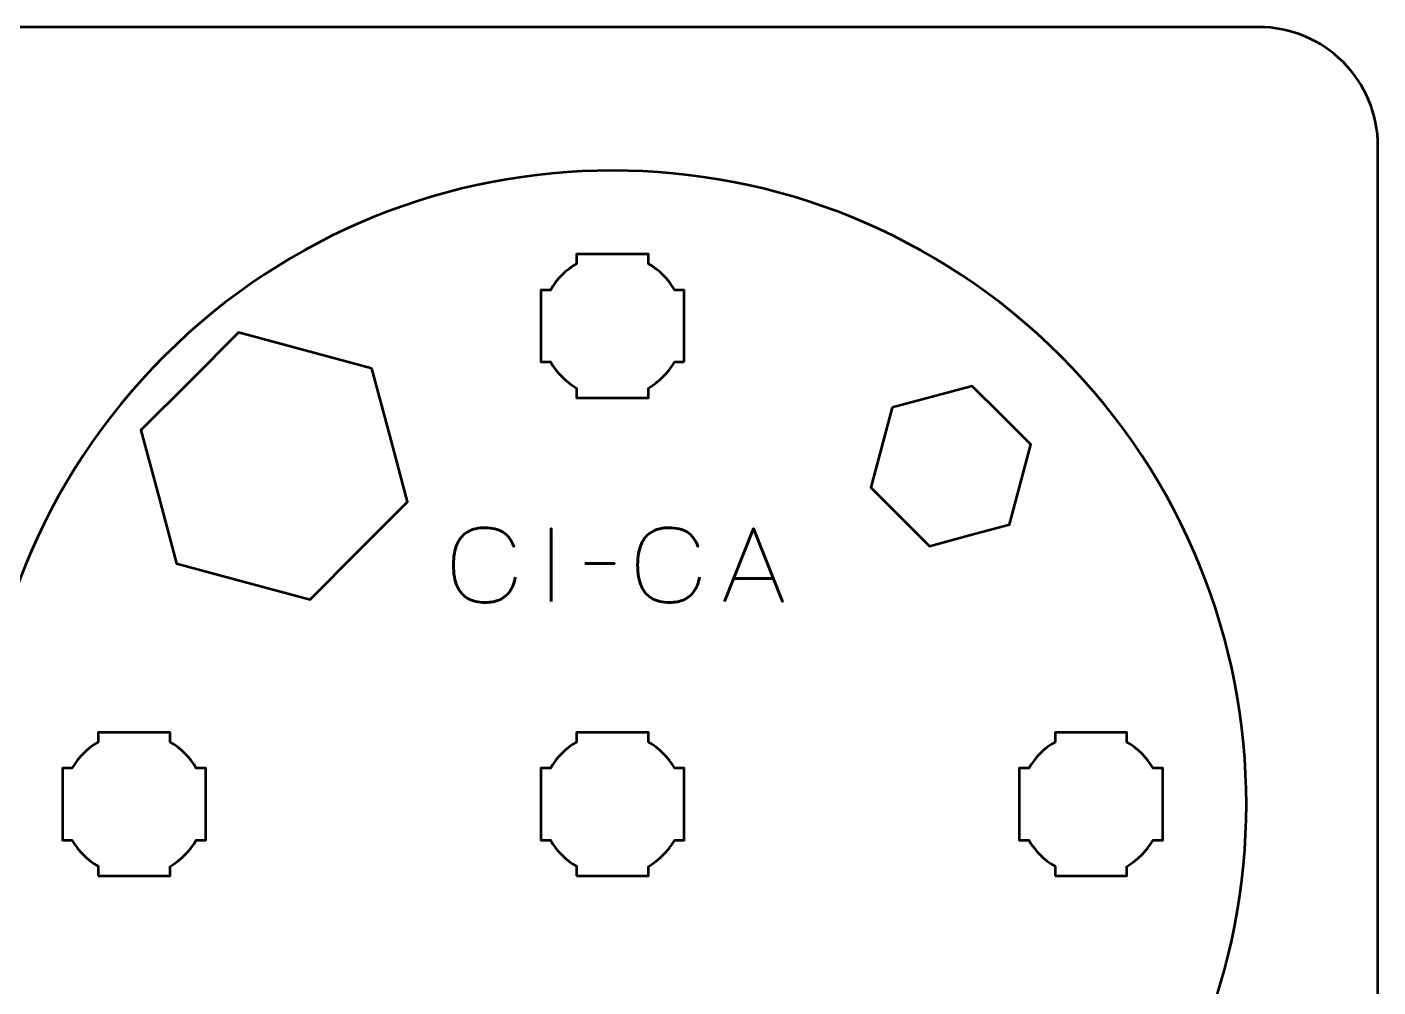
# Model space of a CAD drawing. Header units: centimetres. Extents: x -21 to 0, y -29.7 to 0.
# Drawn here: x -5.65 to 0, y -4.01 to 0 of the extents above; entities that cross this region are included whole.
import ezdxf

# ---------------------------------------------------------------- set-up
doc = ezdxf.new("R2010")
doc.units = ezdxf.units.CM
doc.header["$MEASUREMENT"] = 0
doc.layers.add('Layer 1', color=7, linetype='Continuous')

msp = doc.modelspace()

# ---------------------------------------------------------------- linework, layer by layer
at = {"layer": 'Layer 1', "color": 1, "lineweight": 53}
msp.add_open_spline([(-21.00003, -29.19995), (-21.00003, -29.19995), (-21.00003, -2.29992), (-21.00003, -2.29992), (-21.00003, -2.29992), (-21.00003, -2.21709), (-20.93286, -2.14992), (-20.85003, -2.14992), (-20.85003, -2.14992), (-20.7672, -2.14992), (-20.70003, -2.08275), (-20.70003, -1.99992), (-20.70003, -1.99992), (-20.70003, -1.91709), (-20.7672, -1.84992), (-20.85003, -1.84992), (-20.85003, -1.84992), (-20.93286, -1.84992), (-21.00003, -1.78275), (-21.00003, -1.69992), (-21.00003, -1.69992), (-21.00003, -1.61709), (-20.93286, -1.54992), (-20.85003, -1.54992), (-20.85003, -1.54992), (-20.7672, -1.54992), (-20.70003, -1.48275), (-20.70003, -1.39992), (-20.70003, -1.39992), (-20.70003, -1.31709), (-20.7672, -1.24992), (-20.85003, -1.24992), (-20.85003, -1.24992), (-20.93286, -1.24992), (-21.00003, -1.18275), (-21.00003, -1.09992), (-21.00003, -1.09992), (-21.00003, -1.09992), (-21.00003, -0.49992), (-21.00003, -0.49992), (-21.00003, -0.49992), (-21.00003, -0.22295), (-20.77694, 0.00004), (-20.49994, 0.00004), (-20.49994, 0.00004), (-20.49994, 0.00004), (-0.50008, 0.00004), (-0.50008, 0.00004), (-0.50008, 0.00004), (-0.22294, 0.00004), (0.00002, -0.22295), (0.00002, -0.49992), (0.00002, -0.49992), (0.00002, -0.49992), (0.00002, -29.19995), (0.00002, -29.19995), (0.00002, -29.19995), (0.00002, -29.47695), (-0.22294, -29.70004), (-0.50008, -29.70004), (-0.50008, -29.70004), (-0.50008, -29.70004), (-20.49994, -29.70004), (-20.49994, -29.70004), (-20.49994, -29.70004), (-20.77694, -29.70004), (-21.00003, -29.47695), (-21.00003, -29.19995)], degree=3, knots=[0, 0, 0, 0, 0.0588235, 0.0588235, 0.0588235, 0.0588235, 0.1176471, 0.1176471, 0.1176471, 0.1176471, 0.1764706, 0.1764706, 0.1764706, 0.1764706, 0.2352941, 0.2352941, 0.2352941, 0.2352941, 0.2941176, 0.2941176, 0.2941176, 0.2941176, 0.3529412, 0.3529412, 0.3529412, 0.3529412, 0.4117647, 0.4117647, 0.4117647, 0.4117647, 0.4705882, 0.4705882, 0.4705882, 0.4705882, 0.5294118, 0.5294118, 0.5294118, 0.5294118, 0.5882353, 0.5882353, 0.5882353, 0.5882353, 0.6470588, 0.6470588, 0.6470588, 0.6470588, 0.7058824, 0.7058824, 0.7058824, 0.7058824, 0.7647059, 0.7647059, 0.7647059, 0.7647059, 0.8235294, 0.8235294, 0.8235294, 0.8235294, 0.8823529, 0.8823529, 0.8823529, 0.8823529, 0.9411765, 0.9411765, 0.9411765, 0.9411765, 1, 1, 1, 1], dxfattribs=at)
at = {"layer": 'Layer 1', "color": 3, "lineweight": 53}
msp.add_open_spline([(-1.32618, -1.37616), (-0.29148, -2.41086), (-0.29148, -4.0891), (-1.32621, -5.12383), (-1.32621, -5.12383), (-2.36091, -6.15853), (-4.03915, -6.15853), (-5.07385, -5.12383), (-5.07385, -5.12383), (-6.10857, -4.0891), (-6.10857, -2.41086), (-5.07387, -1.37616), (-5.07387, -1.37616), (-4.03915, -0.34143), (-2.36091, -0.34143), (-1.32618, -1.37616)], degree=3, knots=[0, 0, 0, 0, 0.25, 0.25, 0.25, 0.25, 0.5, 0.5, 0.5, 0.5, 0.75, 0.75, 0.75, 0.75, 1, 1, 1, 1], dxfattribs=at)
at = {"layer": 'Layer 1', "lineweight": 53}
for points, knots in [([(-2.89999, -1.39996), (-2.89999, -1.39996), (-2.94019, -1.39996), (-2.94019, -1.39996), (-2.94019, -1.39996), (-2.96652, -1.44548), (-3.00448, -1.48341), (-3.04999, -1.50974), (-3.04999, -1.50974), (-3.04999, -1.50974), (-3.04999, -1.54996), (-3.04999, -1.54996), (-3.04999, -1.54996), (-3.04999, -1.54996), (-3.34999, -1.54996), (-3.34999, -1.54996), (-3.34999, -1.54996), (-3.34999, -1.54996), (-3.34999, -1.50977), (-3.34999, -1.50977), (-3.34999, -1.50977), (-3.39552, -1.48344), (-3.43351, -1.44549), (-3.45987, -1.39996), (-3.45987, -1.39996), (-3.45987, -1.39996), (-3.49999, -1.39996), (-3.49999, -1.39996), (-3.49999, -1.39996), (-3.49999, -1.39996), (-3.49999, -1.25454), (-3.49999, -1.25454), (-3.49999, -1.25454), (-3.49999, -1.25454), (-3.50005, -1.24989), (-3.50005, -1.24989), (-3.50005, -1.24989), (-3.50005, -1.24989), (-3.49999, -1.24525), (-3.49999, -1.24525), (-3.49999, -1.24525), (-3.49999, -1.24525), (-3.49999, -1.09996), (-3.49999, -1.09996), (-3.49999, -1.09996), (-3.49999, -1.09996), (-3.45992, -1.09996), (-3.45992, -1.09996), (-3.45992, -1.09996), (-3.43357, -1.05439), (-3.39557, -1.01638), (-3.34999, -0.99002), (-3.34999, -0.99002), (-3.34999, -0.99002), (-3.34999, -0.94996), (-3.34999, -0.94996), (-3.34999, -0.94996), (-3.34999, -0.94996), (-3.20671, -0.94996), (-3.20671, -0.94996), (-3.20671, -0.94996), (-3.20671, -0.94996), (-3.20004, -0.94988), (-3.20004, -0.94988), (-3.20004, -0.94988), (-3.20004, -0.94988), (-3.19336, -0.94996), (-3.19336, -0.94996), (-3.19336, -0.94996), (-3.19336, -0.94996), (-3.04999, -0.94996), (-3.04999, -0.94996), (-3.04999, -0.94996), (-3.04999, -0.94996), (-3.04999, -0.99006), (-3.04999, -0.99006), (-3.04999, -0.99006), (-3.00445, -1.01642), (-2.96647, -1.05441), (-2.94014, -1.09996), (-2.94014, -1.09996), (-2.94014, -1.09996), (-2.89999, -1.09996), (-2.89999, -1.09996), (-2.89999, -1.09996), (-2.89999, -1.09996), (-2.89999, -1.39996), (-2.89999, -1.39996)], [0, 0, 0, 0, 0.0454545, 0.0454545, 0.0454545, 0.0454545, 0.0909091, 0.0909091, 0.0909091, 0.0909091, 0.1363636, 0.1363636, 0.1363636, 0.1363636, 0.1818182, 0.1818182, 0.1818182, 0.1818182, 0.2272727, 0.2272727, 0.2272727, 0.2272727, 0.2727273, 0.2727273, 0.2727273, 0.2727273, 0.3181818, 0.3181818, 0.3181818, 0.3181818, 0.3636364, 0.3636364, 0.3636364, 0.3636364, 0.4090909, 0.4090909, 0.4090909, 0.4090909, 0.4545455, 0.4545455, 0.4545455, 0.4545455, 0.5, 0.5, 0.5, 0.5, 0.5454545, 0.5454545, 0.5454545, 0.5454545, 0.5909091, 0.5909091, 0.5909091, 0.5909091, 0.6363636, 0.6363636, 0.6363636, 0.6363636, 0.6818182, 0.6818182, 0.6818182, 0.6818182, 0.7272727, 0.7272727, 0.7272727, 0.7272727, 0.7727273, 0.7727273, 0.7727273, 0.7727273, 0.8181818, 0.8181818, 0.8181818, 0.8181818, 0.8636364, 0.8636364, 0.8636364, 0.8636364, 0.9090909, 0.9090909, 0.9090909, 0.9090909, 0.9545455, 0.9545455, 0.9545455, 0.9545455, 1, 1, 1, 1]), ([(-4.206, -1.42752), (-4.206, -1.42752), (-4.13128, -1.70635), (-4.13128, -1.70635), (-4.13128, -1.70635), (-4.13128, -1.70635), (-4.05657, -1.9852), (-4.05657, -1.9852), (-4.05657, -1.9852), (-4.05657, -1.9852), (-4.26069, -2.18932), (-4.26069, -2.18932), (-4.26069, -2.18932), (-4.26069, -2.18932), (-4.46481, -2.39344), (-4.46481, -2.39344), (-4.46481, -2.39344), (-4.46481, -2.39344), (-4.74366, -2.31873), (-4.74366, -2.31873), (-4.74366, -2.31873), (-4.74366, -2.31873), (-5.02249, -2.24401), (-5.02249, -2.24401), (-5.02249, -2.24401), (-5.02249, -2.24401), (-5.0972, -1.96518), (-5.0972, -1.96518), (-5.0972, -1.96518), (-5.0972, -1.96518), (-5.17192, -1.68634), (-5.17192, -1.68634), (-5.17192, -1.68634), (-5.17192, -1.68634), (-4.9678, -1.48221), (-4.9678, -1.48221), (-4.9678, -1.48221), (-4.9678, -1.48221), (-4.76367, -1.27809), (-4.76367, -1.27809), (-4.76367, -1.27809), (-4.76367, -1.27809), (-4.48483, -1.35281), (-4.48483, -1.35281), (-4.48483, -1.35281), (-4.48483, -1.35281), (-4.206, -1.42752), (-4.206, -1.42752)], [0, 0, 0, 0, 0.0833333, 0.0833333, 0.0833333, 0.0833333, 0.1666667, 0.1666667, 0.1666667, 0.1666667, 0.25, 0.25, 0.25, 0.25, 0.3333333, 0.3333333, 0.3333333, 0.3333333, 0.4166667, 0.4166667, 0.4166667, 0.4166667, 0.5, 0.5, 0.5, 0.5, 0.5833333, 0.5833333, 0.5833333, 0.5833333, 0.6666667, 0.6666667, 0.6666667, 0.6666667, 0.75, 0.75, 0.75, 0.75, 0.8333333, 0.8333333, 0.8333333, 0.8333333, 0.9166667, 0.9166667, 0.9166667, 0.9166667, 1, 1, 1, 1]), ([(-2.03077, -1.59082), (-2.03077, -1.59082), (-1.86347, -1.54599), (-1.86347, -1.54599), (-1.86347, -1.54599), (-1.86347, -1.54599), (-1.69616, -1.50116), (-1.69616, -1.50116), (-1.69616, -1.50116), (-1.69616, -1.50116), (-1.57369, -1.62364), (-1.57369, -1.62364), (-1.57369, -1.62364), (-1.57369, -1.62364), (-1.45121, -1.74611), (-1.45121, -1.74611), (-1.45121, -1.74611), (-1.45121, -1.74611), (-1.49604, -1.91342), (-1.49604, -1.91342), (-1.49604, -1.91342), (-1.49604, -1.91342), (-1.54087, -2.08072), (-1.54087, -2.08072), (-1.54087, -2.08072), (-1.54087, -2.08072), (-1.70817, -2.12555), (-1.70817, -2.12555), (-1.70817, -2.12555), (-1.70817, -2.12555), (-1.87548, -2.17038), (-1.87548, -2.17038), (-1.87548, -2.17038), (-1.87548, -2.17038), (-1.99795, -2.0479), (-1.99795, -2.0479), (-1.99795, -2.0479), (-1.99795, -2.0479), (-2.12043, -1.92543), (-2.12043, -1.92543), (-2.12043, -1.92543), (-2.12043, -1.92543), (-2.0756, -1.75812), (-2.0756, -1.75812), (-2.0756, -1.75812), (-2.0756, -1.75812), (-2.03077, -1.59082), (-2.03077, -1.59082)], [0, 0, 0, 0, 0.0833333, 0.0833333, 0.0833333, 0.0833333, 0.1666667, 0.1666667, 0.1666667, 0.1666667, 0.25, 0.25, 0.25, 0.25, 0.3333333, 0.3333333, 0.3333333, 0.3333333, 0.4166667, 0.4166667, 0.4166667, 0.4166667, 0.5, 0.5, 0.5, 0.5, 0.5833333, 0.5833333, 0.5833333, 0.5833333, 0.6666667, 0.6666667, 0.6666667, 0.6666667, 0.75, 0.75, 0.75, 0.75, 0.8333333, 0.8333333, 0.8333333, 0.8333333, 0.9166667, 0.9166667, 0.9166667, 0.9166667, 1, 1, 1, 1]), ([(-5.35006, -3.54995), (-5.35006, -3.54995), (-5.35006, -3.50975), (-5.35006, -3.50975), (-5.35006, -3.50975), (-5.39558, -3.48342), (-5.43351, -3.44546), (-5.45984, -3.39995), (-5.45984, -3.39995), (-5.45984, -3.39995), (-5.50006, -3.39995), (-5.50006, -3.39995), (-5.50006, -3.39995), (-5.50006, -3.39995), (-5.50006, -3.09995), (-5.50006, -3.09995), (-5.50006, -3.09995), (-5.50006, -3.09995), (-5.45987, -3.09995), (-5.45987, -3.09995), (-5.45987, -3.09995), (-5.43354, -3.05442), (-5.39559, -3.01643), (-5.35006, -2.99007), (-5.35006, -2.99007), (-5.35006, -2.99007), (-5.35006, -2.94995), (-5.35006, -2.94995), (-5.35006, -2.94995), (-5.35006, -2.94995), (-5.20464, -2.94995), (-5.20464, -2.94995), (-5.20464, -2.94995), (-5.20464, -2.94995), (-5.19999, -2.94989), (-5.19999, -2.94989), (-5.19999, -2.94989), (-5.19999, -2.94989), (-5.19535, -2.94995), (-5.19535, -2.94995), (-5.19535, -2.94995), (-5.19535, -2.94995), (-5.05006, -2.94995), (-5.05006, -2.94995), (-5.05006, -2.94995), (-5.05006, -2.94995), (-5.05006, -2.99002), (-5.05006, -2.99002), (-5.05006, -2.99002), (-5.00449, -3.01637), (-4.96648, -3.05437), (-4.94012, -3.09995), (-4.94012, -3.09995), (-4.94012, -3.09995), (-4.90006, -3.09995), (-4.90006, -3.09995), (-4.90006, -3.09995), (-4.90006, -3.09995), (-4.90006, -3.24323), (-4.90006, -3.24323), (-4.90006, -3.24323), (-4.90006, -3.24323), (-4.89998, -3.2499), (-4.89998, -3.2499), (-4.89998, -3.2499), (-4.89998, -3.2499), (-4.90006, -3.25658), (-4.90006, -3.25658), (-4.90006, -3.25658), (-4.90006, -3.25658), (-4.90006, -3.39995), (-4.90006, -3.39995), (-4.90006, -3.39995), (-4.90006, -3.39995), (-4.94016, -3.39995), (-4.94016, -3.39995), (-4.94016, -3.39995), (-4.96652, -3.44549), (-5.00451, -3.48347), (-5.05006, -3.5098), (-5.05006, -3.5098), (-5.05006, -3.5098), (-5.05006, -3.54995), (-5.05006, -3.54995), (-5.05006, -3.54995), (-5.05006, -3.54995), (-5.35006, -3.54995), (-5.35006, -3.54995)], [0, 0, 0, 0, 0.0454545, 0.0454545, 0.0454545, 0.0454545, 0.0909091, 0.0909091, 0.0909091, 0.0909091, 0.1363636, 0.1363636, 0.1363636, 0.1363636, 0.1818182, 0.1818182, 0.1818182, 0.1818182, 0.2272727, 0.2272727, 0.2272727, 0.2272727, 0.2727273, 0.2727273, 0.2727273, 0.2727273, 0.3181818, 0.3181818, 0.3181818, 0.3181818, 0.3636364, 0.3636364, 0.3636364, 0.3636364, 0.4090909, 0.4090909, 0.4090909, 0.4090909, 0.4545455, 0.4545455, 0.4545455, 0.4545455, 0.5, 0.5, 0.5, 0.5, 0.5454545, 0.5454545, 0.5454545, 0.5454545, 0.5909091, 0.5909091, 0.5909091, 0.5909091, 0.6363636, 0.6363636, 0.6363636, 0.6363636, 0.6818182, 0.6818182, 0.6818182, 0.6818182, 0.7272727, 0.7272727, 0.7272727, 0.7272727, 0.7727273, 0.7727273, 0.7727273, 0.7727273, 0.8181818, 0.8181818, 0.8181818, 0.8181818, 0.8636364, 0.8636364, 0.8636364, 0.8636364, 0.9090909, 0.9090909, 0.9090909, 0.9090909, 0.9545455, 0.9545455, 0.9545455, 0.9545455, 1, 1, 1, 1]), ([(-3.35006, -3.54995), (-3.35006, -3.54995), (-3.35006, -3.50975), (-3.35006, -3.50975), (-3.35006, -3.50975), (-3.39558, -3.48342), (-3.43351, -3.44546), (-3.45984, -3.39995), (-3.45984, -3.39995), (-3.45984, -3.39995), (-3.50006, -3.39995), (-3.50006, -3.39995), (-3.50006, -3.39995), (-3.50006, -3.39995), (-3.50006, -3.09995), (-3.50006, -3.09995), (-3.50006, -3.09995), (-3.50006, -3.09995), (-3.45987, -3.09995), (-3.45987, -3.09995), (-3.45987, -3.09995), (-3.43354, -3.05442), (-3.39559, -3.01643), (-3.35006, -2.99007), (-3.35006, -2.99007), (-3.35006, -2.99007), (-3.35006, -2.94995), (-3.35006, -2.94995), (-3.35006, -2.94995), (-3.35006, -2.94995), (-3.20464, -2.94995), (-3.20464, -2.94995), (-3.20464, -2.94995), (-3.20464, -2.94995), (-3.19999, -2.94989), (-3.19999, -2.94989), (-3.19999, -2.94989), (-3.19999, -2.94989), (-3.19535, -2.94995), (-3.19535, -2.94995), (-3.19535, -2.94995), (-3.19535, -2.94995), (-3.05006, -2.94995), (-3.05006, -2.94995), (-3.05006, -2.94995), (-3.05006, -2.94995), (-3.05006, -2.99002), (-3.05006, -2.99002), (-3.05006, -2.99002), (-3.00449, -3.01637), (-2.96648, -3.05437), (-2.94012, -3.09995), (-2.94012, -3.09995), (-2.94012, -3.09995), (-2.90006, -3.09995), (-2.90006, -3.09995), (-2.90006, -3.09995), (-2.90006, -3.09995), (-2.90006, -3.24323), (-2.90006, -3.24323), (-2.90006, -3.24323), (-2.90006, -3.24323), (-2.89998, -3.2499), (-2.89998, -3.2499), (-2.89998, -3.2499), (-2.89998, -3.2499), (-2.90006, -3.25658), (-2.90006, -3.25658), (-2.90006, -3.25658), (-2.90006, -3.25658), (-2.90006, -3.39995), (-2.90006, -3.39995), (-2.90006, -3.39995), (-2.90006, -3.39995), (-2.94016, -3.39995), (-2.94016, -3.39995), (-2.94016, -3.39995), (-2.96652, -3.44549), (-3.00451, -3.48347), (-3.05006, -3.5098), (-3.05006, -3.5098), (-3.05006, -3.5098), (-3.05006, -3.54995), (-3.05006, -3.54995), (-3.05006, -3.54995), (-3.05006, -3.54995), (-3.35006, -3.54995), (-3.35006, -3.54995)], [0, 0, 0, 0, 0.0454545, 0.0454545, 0.0454545, 0.0454545, 0.0909091, 0.0909091, 0.0909091, 0.0909091, 0.1363636, 0.1363636, 0.1363636, 0.1363636, 0.1818182, 0.1818182, 0.1818182, 0.1818182, 0.2272727, 0.2272727, 0.2272727, 0.2272727, 0.2727273, 0.2727273, 0.2727273, 0.2727273, 0.3181818, 0.3181818, 0.3181818, 0.3181818, 0.3636364, 0.3636364, 0.3636364, 0.3636364, 0.4090909, 0.4090909, 0.4090909, 0.4090909, 0.4545455, 0.4545455, 0.4545455, 0.4545455, 0.5, 0.5, 0.5, 0.5, 0.5454545, 0.5454545, 0.5454545, 0.5454545, 0.5909091, 0.5909091, 0.5909091, 0.5909091, 0.6363636, 0.6363636, 0.6363636, 0.6363636, 0.6818182, 0.6818182, 0.6818182, 0.6818182, 0.7272727, 0.7272727, 0.7272727, 0.7272727, 0.7727273, 0.7727273, 0.7727273, 0.7727273, 0.8181818, 0.8181818, 0.8181818, 0.8181818, 0.8636364, 0.8636364, 0.8636364, 0.8636364, 0.9090909, 0.9090909, 0.9090909, 0.9090909, 0.9545455, 0.9545455, 0.9545455, 0.9545455, 1, 1, 1, 1]), ([(-1.35006, -3.54995), (-1.35006, -3.54995), (-1.35006, -3.50975), (-1.35006, -3.50975), (-1.35006, -3.50975), (-1.39558, -3.48342), (-1.43351, -3.44546), (-1.45984, -3.39995), (-1.45984, -3.39995), (-1.45984, -3.39995), (-1.50006, -3.39995), (-1.50006, -3.39995), (-1.50006, -3.39995), (-1.50006, -3.39995), (-1.50006, -3.09995), (-1.50006, -3.09995), (-1.50006, -3.09995), (-1.50006, -3.09995), (-1.45987, -3.09995), (-1.45987, -3.09995), (-1.45987, -3.09995), (-1.43354, -3.05442), (-1.39559, -3.01643), (-1.35006, -2.99007), (-1.35006, -2.99007), (-1.35006, -2.99007), (-1.35006, -2.94995), (-1.35006, -2.94995), (-1.35006, -2.94995), (-1.35006, -2.94995), (-1.20464, -2.94995), (-1.20464, -2.94995), (-1.20464, -2.94995), (-1.20464, -2.94995), (-1.19999, -2.94989), (-1.19999, -2.94989), (-1.19999, -2.94989), (-1.19999, -2.94989), (-1.19535, -2.94995), (-1.19535, -2.94995), (-1.19535, -2.94995), (-1.19535, -2.94995), (-1.05006, -2.94995), (-1.05006, -2.94995), (-1.05006, -2.94995), (-1.05006, -2.94995), (-1.05006, -2.99002), (-1.05006, -2.99002), (-1.05006, -2.99002), (-1.00449, -3.01637), (-0.96648, -3.05437), (-0.94012, -3.09995), (-0.94012, -3.09995), (-0.94012, -3.09995), (-0.90006, -3.09995), (-0.90006, -3.09995), (-0.90006, -3.09995), (-0.90006, -3.09995), (-0.90006, -3.24323), (-0.90006, -3.24323), (-0.90006, -3.24323), (-0.90006, -3.24323), (-0.89998, -3.2499), (-0.89998, -3.2499), (-0.89998, -3.2499), (-0.89998, -3.2499), (-0.90006, -3.25658), (-0.90006, -3.25658), (-0.90006, -3.25658), (-0.90006, -3.25658), (-0.90006, -3.39995), (-0.90006, -3.39995), (-0.90006, -3.39995), (-0.90006, -3.39995), (-0.94016, -3.39995), (-0.94016, -3.39995), (-0.94016, -3.39995), (-0.96652, -3.44549), (-1.00451, -3.48347), (-1.05006, -3.5098), (-1.05006, -3.5098), (-1.05006, -3.5098), (-1.05006, -3.54995), (-1.05006, -3.54995), (-1.05006, -3.54995), (-1.05006, -3.54995), (-1.35006, -3.54995), (-1.35006, -3.54995)], [0, 0, 0, 0, 0.0454545, 0.0454545, 0.0454545, 0.0454545, 0.0909091, 0.0909091, 0.0909091, 0.0909091, 0.1363636, 0.1363636, 0.1363636, 0.1363636, 0.1818182, 0.1818182, 0.1818182, 0.1818182, 0.2272727, 0.2272727, 0.2272727, 0.2272727, 0.2727273, 0.2727273, 0.2727273, 0.2727273, 0.3181818, 0.3181818, 0.3181818, 0.3181818, 0.3636364, 0.3636364, 0.3636364, 0.3636364, 0.4090909, 0.4090909, 0.4090909, 0.4090909, 0.4545455, 0.4545455, 0.4545455, 0.4545455, 0.5, 0.5, 0.5, 0.5, 0.5454545, 0.5454545, 0.5454545, 0.5454545, 0.5909091, 0.5909091, 0.5909091, 0.5909091, 0.6363636, 0.6363636, 0.6363636, 0.6363636, 0.6818182, 0.6818182, 0.6818182, 0.6818182, 0.7272727, 0.7272727, 0.7272727, 0.7272727, 0.7727273, 0.7727273, 0.7727273, 0.7727273, 0.8181818, 0.8181818, 0.8181818, 0.8181818, 0.8636364, 0.8636364, 0.8636364, 0.8636364, 0.9090909, 0.9090909, 0.9090909, 0.9090909, 0.9545455, 0.9545455, 0.9545455, 0.9545455, 1, 1, 1, 1])]:
    msp.add_open_spline(points, degree=3, knots=knots, dxfattribs=at)
at = {"layer": 'Layer 1', "color": 5, "lineweight": 53}
for points, knots in [([(-3.60603, -2.30037), (-3.61055, -2.32457), (-3.61845, -2.34454), (-3.62953, -2.3602), (-3.62953, -2.3602), (-3.64067, -2.3758), (-3.65493, -2.38737), (-3.67228, -2.39492), (-3.67228, -2.39492), (-3.68957, -2.40247), (-3.70989, -2.40628), (-3.73303, -2.40621), (-3.73303, -2.40621), (-3.76118, -2.40628), (-3.7851, -2.40084), (-3.80472, -2.38977), (-3.80472, -2.38977), (-3.82433, -2.37876), (-3.83929, -2.36176), (-3.84959, -2.33869), (-3.84959, -2.33869), (-3.85989, -2.31561), (-3.86504, -2.28605), (-3.86511, -2.25), (-3.86511, -2.25), (-3.86504, -2.21409), (-3.85989, -2.18459), (-3.84959, -2.16152), (-3.84959, -2.16152), (-3.83929, -2.13845), (-3.82433, -2.12138), (-3.80472, -2.1103), (-3.80472, -2.1103), (-3.7851, -2.09922), (-3.76118, -2.09372), (-3.73303, -2.09379), (-3.73303, -2.09379), (-3.7029, -2.09372), (-3.67765, -2.10014), (-3.65733, -2.11305), (-3.65733, -2.11305), (-3.63708, -2.12596), (-3.62219, -2.14593), (-3.61281, -2.17295), (-3.61281, -2.17295), (-3.62219, -2.14593), (-3.63708, -2.12596), (-3.65733, -2.11305), (-3.65733, -2.11305), (-3.67765, -2.10014), (-3.7029, -2.09372), (-3.73303, -2.09379), (-3.73303, -2.09379), (-3.76118, -2.09372), (-3.7851, -2.09922), (-3.80472, -2.1103), (-3.80472, -2.1103), (-3.82433, -2.12138), (-3.83929, -2.13845), (-3.84959, -2.16152), (-3.84959, -2.16152), (-3.85989, -2.18459), (-3.86504, -2.21409), (-3.86511, -2.25), (-3.86511, -2.25), (-3.86504, -2.28605), (-3.85989, -2.31561), (-3.84959, -2.33869), (-3.84959, -2.33869), (-3.83929, -2.36176), (-3.82433, -2.37876), (-3.80472, -2.38977), (-3.80472, -2.38977), (-3.7851, -2.40084), (-3.76118, -2.40628), (-3.73303, -2.40621), (-3.73303, -2.40621), (-3.70989, -2.40628), (-3.68957, -2.40247), (-3.67228, -2.39492), (-3.67228, -2.39492), (-3.65493, -2.38737), (-3.64067, -2.3758), (-3.62953, -2.3602), (-3.62953, -2.3602), (-3.61845, -2.34454), (-3.61055, -2.32457), (-3.60603, -2.30037)], [0, 0, 0, 0, 0.0454545, 0.0454545, 0.0454545, 0.0454545, 0.0909091, 0.0909091, 0.0909091, 0.0909091, 0.1363636, 0.1363636, 0.1363636, 0.1363636, 0.1818182, 0.1818182, 0.1818182, 0.1818182, 0.2272727, 0.2272727, 0.2272727, 0.2272727, 0.2727273, 0.2727273, 0.2727273, 0.2727273, 0.3181818, 0.3181818, 0.3181818, 0.3181818, 0.3636364, 0.3636364, 0.3636364, 0.3636364, 0.4090909, 0.4090909, 0.4090909, 0.4090909, 0.4545455, 0.4545455, 0.4545455, 0.4545455, 0.5, 0.5, 0.5, 0.5, 0.5454545, 0.5454545, 0.5454545, 0.5454545, 0.5909091, 0.5909091, 0.5909091, 0.5909091, 0.6363636, 0.6363636, 0.6363636, 0.6363636, 0.6818182, 0.6818182, 0.6818182, 0.6818182, 0.7272727, 0.7272727, 0.7272727, 0.7272727, 0.7727273, 0.7727273, 0.7727273, 0.7727273, 0.8181818, 0.8181818, 0.8181818, 0.8181818, 0.8636364, 0.8636364, 0.8636364, 0.8636364, 0.9090909, 0.9090909, 0.9090909, 0.9090909, 0.9545455, 0.9545455, 0.9545455, 0.9545455, 1, 1, 1, 1]), ([(-3.45617, -2.40282), (-3.45617, -2.40282), (-3.45617, -2.0976), (-3.45617, -2.0976), (-3.45617, -2.0976), (-3.45617, -2.0976), (-3.45617, -2.40282), (-3.45617, -2.40282)], [0, 0, 0, 0, 0.5, 0.5, 0.5, 0.5, 1, 1, 1, 1]), ([(-2.83599, -2.30037), (-2.84051, -2.32457), (-2.84841, -2.34454), (-2.85949, -2.3602), (-2.85949, -2.3602), (-2.87063, -2.3758), (-2.88489, -2.38737), (-2.90224, -2.39492), (-2.90224, -2.39492), (-2.91953, -2.40247), (-2.93985, -2.40628), (-2.96299, -2.40621), (-2.96299, -2.40621), (-2.99114, -2.40628), (-3.01506, -2.40084), (-3.03468, -2.38977), (-3.03468, -2.38977), (-3.05429, -2.37876), (-3.06925, -2.36176), (-3.07955, -2.33869), (-3.07955, -2.33869), (-3.08985, -2.31561), (-3.095, -2.28605), (-3.09507, -2.25), (-3.09507, -2.25), (-3.095, -2.21409), (-3.08985, -2.18459), (-3.07955, -2.16152), (-3.07955, -2.16152), (-3.06925, -2.13845), (-3.05429, -2.12138), (-3.03468, -2.1103), (-3.03468, -2.1103), (-3.01506, -2.09922), (-2.99114, -2.09372), (-2.96299, -2.09379), (-2.96299, -2.09379), (-2.93286, -2.09372), (-2.90761, -2.10014), (-2.88729, -2.11305), (-2.88729, -2.11305), (-2.86704, -2.12596), (-2.85215, -2.14593), (-2.84277, -2.17295), (-2.84277, -2.17295), (-2.85215, -2.14593), (-2.86704, -2.12596), (-2.88729, -2.11305), (-2.88729, -2.11305), (-2.90761, -2.10014), (-2.93286, -2.09372), (-2.96299, -2.09379), (-2.96299, -2.09379), (-2.99114, -2.09372), (-3.01506, -2.09922), (-3.03468, -2.1103), (-3.03468, -2.1103), (-3.05429, -2.12138), (-3.06925, -2.13845), (-3.07955, -2.16152), (-3.07955, -2.16152), (-3.08985, -2.18459), (-3.095, -2.21409), (-3.09507, -2.25), (-3.09507, -2.25), (-3.095, -2.28605), (-3.08985, -2.31561), (-3.07955, -2.33869), (-3.07955, -2.33869), (-3.06925, -2.36176), (-3.05429, -2.37876), (-3.03468, -2.38977), (-3.03468, -2.38977), (-3.01506, -2.40084), (-2.99114, -2.40628), (-2.96299, -2.40621), (-2.96299, -2.40621), (-2.93985, -2.40628), (-2.91953, -2.40247), (-2.90224, -2.39492), (-2.90224, -2.39492), (-2.88489, -2.38737), (-2.87063, -2.3758), (-2.85949, -2.3602), (-2.85949, -2.3602), (-2.84841, -2.34454), (-2.84051, -2.32457), (-2.83599, -2.30037)], [0, 0, 0, 0, 0.0454545, 0.0454545, 0.0454545, 0.0454545, 0.0909091, 0.0909091, 0.0909091, 0.0909091, 0.1363636, 0.1363636, 0.1363636, 0.1363636, 0.1818182, 0.1818182, 0.1818182, 0.1818182, 0.2272727, 0.2272727, 0.2272727, 0.2272727, 0.2727273, 0.2727273, 0.2727273, 0.2727273, 0.3181818, 0.3181818, 0.3181818, 0.3181818, 0.3636364, 0.3636364, 0.3636364, 0.3636364, 0.4090909, 0.4090909, 0.4090909, 0.4090909, 0.4545455, 0.4545455, 0.4545455, 0.4545455, 0.5, 0.5, 0.5, 0.5, 0.5454545, 0.5454545, 0.5454545, 0.5454545, 0.5909091, 0.5909091, 0.5909091, 0.5909091, 0.6363636, 0.6363636, 0.6363636, 0.6363636, 0.6818182, 0.6818182, 0.6818182, 0.6818182, 0.7272727, 0.7272727, 0.7272727, 0.7272727, 0.7727273, 0.7727273, 0.7727273, 0.7727273, 0.8181818, 0.8181818, 0.8181818, 0.8181818, 0.8636364, 0.8636364, 0.8636364, 0.8636364, 0.9090909, 0.9090909, 0.9090909, 0.9090909, 0.9545455, 0.9545455, 0.9545455, 0.9545455, 1, 1, 1, 1]), ([(-2.73185, -2.40282), (-2.73185, -2.40282), (-2.61078, -2.0976), (-2.61078, -2.0976), (-2.61078, -2.0976), (-2.61078, -2.0976), (-2.48928, -2.40282), (-2.48928, -2.40282), (-2.48928, -2.40282), (-2.48928, -2.40282), (-2.61078, -2.0976), (-2.61078, -2.0976), (-2.61078, -2.0976), (-2.61078, -2.0976), (-2.73185, -2.40282), (-2.73185, -2.40282)], [0, 0, 0, 0, 0.25, 0.25, 0.25, 0.25, 0.5, 0.5, 0.5, 0.5, 0.75, 0.75, 0.75, 0.75, 1, 1, 1, 1]), ([(-3.3152, -2.24322), (-3.3152, -2.24322), (-3.19201, -2.24322), (-3.19201, -2.24322), (-3.19201, -2.24322), (-3.19201, -2.24322), (-3.3152, -2.24322), (-3.3152, -2.24322)], [0, 0, 0, 0, 0.5, 0.5, 0.5, 0.5, 1, 1, 1, 1]), ([(-2.69375, -2.30672), (-2.69375, -2.30672), (-2.52781, -2.30672), (-2.52781, -2.30672), (-2.52781, -2.30672), (-2.52781, -2.30672), (-2.69375, -2.30672), (-2.69375, -2.30672)], [0, 0, 0, 0, 0.5, 0.5, 0.5, 0.5, 1, 1, 1, 1])]:
    msp.add_open_spline(points, degree=3, knots=knots, dxfattribs=at)

doc.saveas('drawing.dxf')
